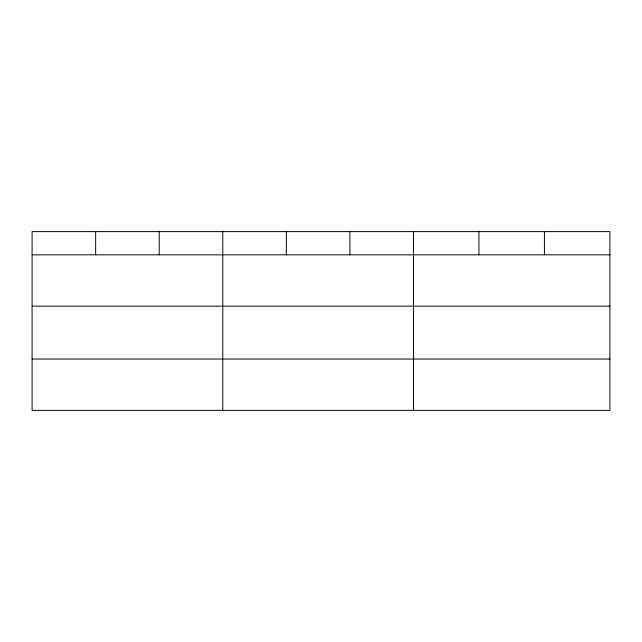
<?xml version="1.0" encoding="UTF-8"?>
<svg xmlns="http://www.w3.org/2000/svg" width="642" height="642" viewBox="0 0 642 642"><rect width="100%" height="100%" fill="white"/><g stroke="black" fill="none" stroke-linecap="round" stroke-linejoin="round"><path stroke-width="0.96" d="M609.9 306.162L609.9 231.61L32.1 231.61L32.1 410.39L609.9 410.39L609.9 306.162L32.1 306.162M32.1 254.818L609.9 254.818M32.1 359.055L609.9 359.055M544.416 231.61L544.416 254.818M478.932 231.61L478.932 254.818M413.448 231.61L413.448 410.39M349.89 231.61L349.89 254.818M286.332 231.61L286.332 254.818M222.774 231.61L222.774 410.39M159.216 231.61L159.216 254.818M95.658 231.61L95.658 254.818"/></g></svg>
